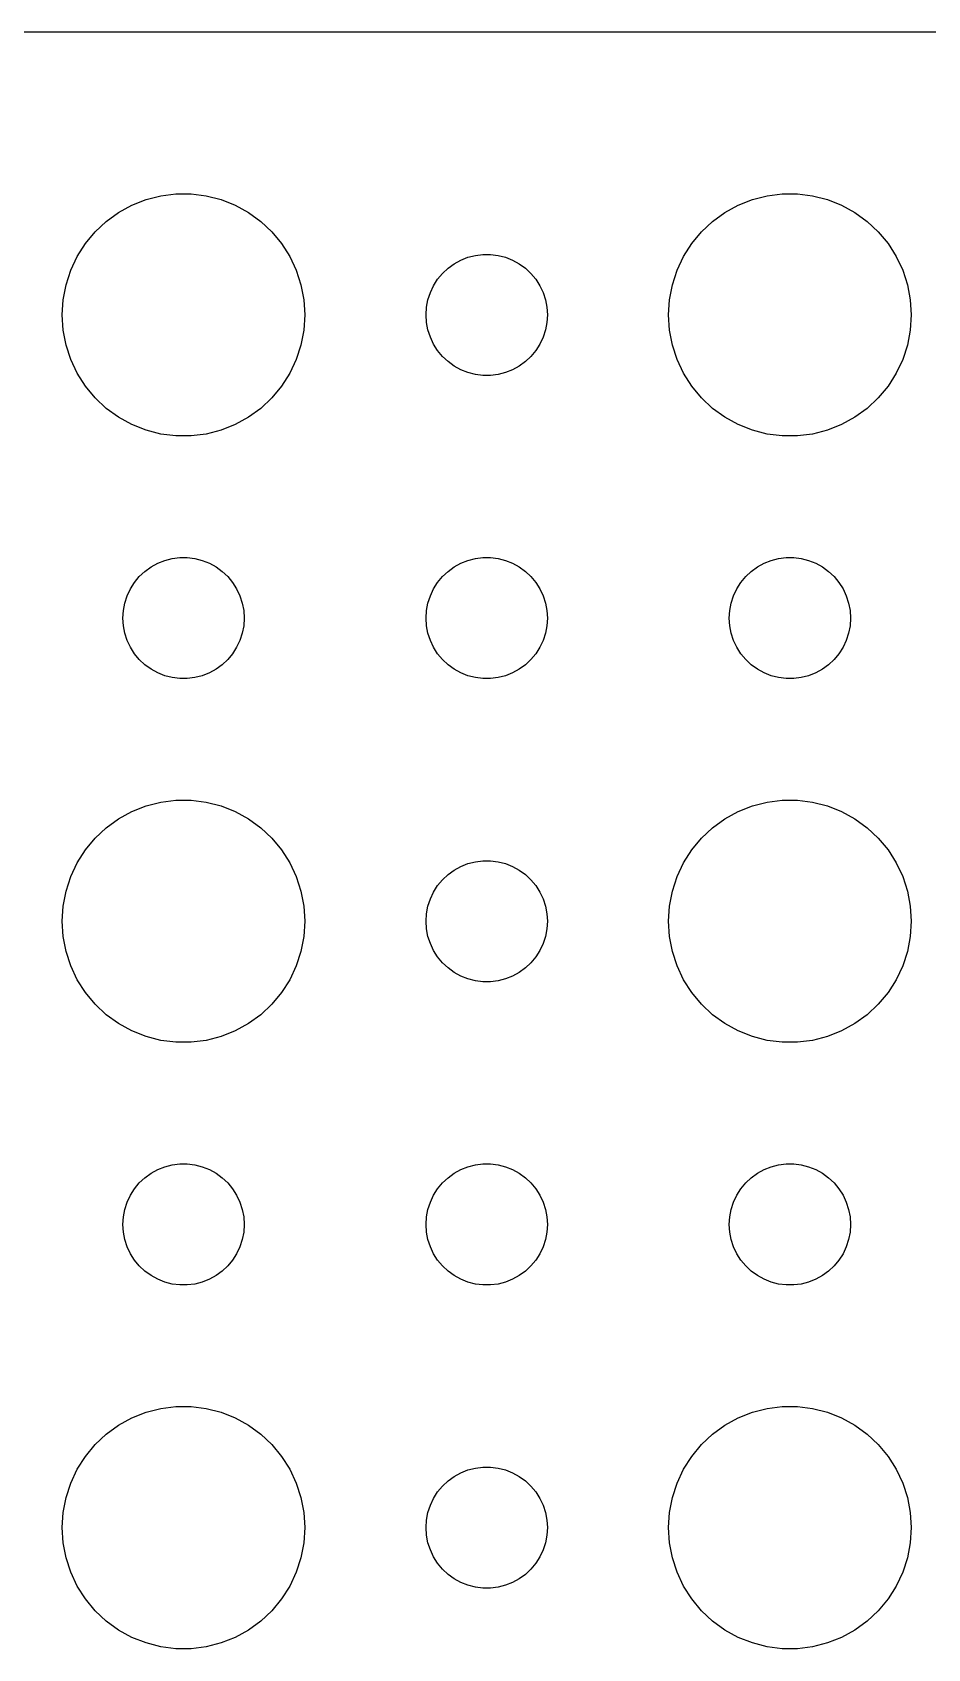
# Model space of a CAD drawing. Header units: metres. Extents: x -37 to 37, y 215 to 541.
# Drawn here: x -3.74 to 18.41, y 417.01 to 456.99 of the extents above; entities that cross this region are included whole.
import ezdxf

# ---------------------------------------------------------------- set-up
doc = ezdxf.new("R2010")
doc.units = ezdxf.units.M

msp = doc.modelspace()

# ---------------------------------------------------------------- linework, layer by layer
for p, q in [((32.3139, 456.99), (-32.3139, 456.99)), ((-1.60747, 452.533), (-1.27733, 452.714)), ((-1.27733, 452.714), (-0.92705, 452.853)), ((-0.92705, 452.853), (-0.56213, 452.947)), ((-0.56213, 452.947), (-0.18837, 452.994)), ((-0.18837, 452.994), (0.18837, 452.994)), ((0.18837, 452.994), (0.56213, 452.947)), ((0.56213, 452.947), (0.92705, 452.853)), ((0.92705, 452.853), (1.27733, 452.714)), ((1.27733, 452.714), (1.60747, 452.533)), ((13.3925, 452.533), (13.7227, 452.714)), ((13.7227, 452.714), (14.0729, 452.853)), ((14.0729, 452.853), (14.4379, 452.947)), ((14.4379, 452.947), (14.8116, 452.994)), ((14.8116, 452.994), (15.1884, 452.994)), ((15.1884, 452.994), (15.5621, 452.947)), ((15.5621, 452.947), (15.927, 452.853)), ((15.927, 452.853), (16.2773, 452.714)), ((16.2773, 452.714), (16.6075, 452.533)), ((-2.1869, 452.054), (-1.91226, 452.312)), ((-1.91226, 452.312), (-1.60747, 452.533)), ((1.60747, 452.533), (1.91226, 452.312)), ((1.91226, 452.312), (2.1869, 452.054)), ((12.8131, 452.054), (13.0877, 452.312)), ((13.0877, 452.312), (13.3925, 452.533)), ((16.6075, 452.533), (16.9123, 452.312)), ((16.9123, 452.312), (17.1869, 452.054)), ((-2.42705, 451.763), (-2.1869, 452.054)), ((2.1869, 452.054), (2.42705, 451.763)), ((12.5729, 451.763), (12.8131, 452.054)), ((17.1869, 452.054), (17.427, 451.763)), ((-2.78932, 451.104), (-2.62891, 451.445)), ((-2.62891, 451.445), (-2.42705, 451.763)), ((2.42705, 451.763), (2.62891, 451.445)), ((2.62891, 451.445), (2.78932, 451.104)), ((6.86133, 451.357), (7.03647, 451.427)), ((7.03647, 451.427), (7.21892, 451.473)), ((7.21892, 451.473), (7.40581, 451.497)), ((7.40581, 451.497), (7.59418, 451.497)), ((7.59418, 451.497), (7.78107, 451.473)), ((7.78107, 451.473), (7.96352, 451.427)), ((7.96352, 451.427), (8.13866, 451.357)), ((12.2107, 451.104), (12.3711, 451.445)), ((12.3711, 451.445), (12.5729, 451.763)), ((17.427, 451.763), (17.6289, 451.445)), ((17.6289, 451.445), (17.7893, 451.104)), ((-2.90575, 450.746), (-2.78932, 451.104)), ((2.78932, 451.104), (2.90575, 450.746)), ((6.28647, 450.882), (6.40654, 451.027)), ((6.40654, 451.027), (6.54385, 451.156)), ((6.54385, 451.156), (6.69626, 451.266)), ((6.69626, 451.266), (6.86133, 451.357)), ((8.13866, 451.357), (8.30373, 451.266)), ((8.30373, 451.266), (8.45613, 451.156)), ((8.45613, 451.156), (8.59344, 451.027)), ((8.59344, 451.027), (8.71352, 450.882)), ((12.0942, 450.746), (12.2107, 451.104)), ((17.7893, 451.104), (17.9057, 450.746)), ((-2.97633, 450.376), (-2.90575, 450.746)), ((2.90575, 450.746), (2.97633, 450.376)), ((6.10533, 450.552), (6.18553, 450.723)), ((6.18553, 450.723), (6.28647, 450.882)), ((8.71352, 450.882), (8.81445, 450.723)), ((8.81445, 450.723), (8.89465, 450.552)), ((12.0237, 450.376), (12.0942, 450.746)), ((17.9057, 450.746), (17.9763, 450.376)), ((-3, 450), (-2.97633, 450.376)), ((2.97633, 450.376), (3, 450)), ((6.01183, 450.188), (6.04712, 450.373)), ((6.04712, 450.373), (6.10533, 450.552)), ((8.89465, 450.552), (8.95287, 450.373)), ((8.95287, 450.373), (8.98816, 450.188)), ((12, 450), (12.0237, 450.376)), ((17.9763, 450.376), (18, 450)), ((-2.97633, 449.624), (-3, 450)), ((3, 450), (2.97633, 449.624)), ((6, 450), (6.01183, 450.188)), ((6.01183, 449.812), (6, 450)), ((8.98816, 450.188), (9, 450)), ((9, 450), (8.98816, 449.812)), ((12.0237, 449.624), (12, 450)), ((18, 450), (17.9763, 449.624)), ((-2.90575, 449.254), (-2.97633, 449.624)), ((2.97633, 449.624), (2.90575, 449.254)), ((6.04712, 449.627), (6.01183, 449.812)), ((6.10533, 449.448), (6.04712, 449.627)), ((6.18553, 449.277), (6.10533, 449.448)), ((8.89465, 449.448), (8.81445, 449.277)), ((8.95287, 449.627), (8.89465, 449.448)), ((8.98816, 449.812), (8.95287, 449.627)), ((12.0942, 449.254), (12.0237, 449.624)), ((17.9763, 449.624), (17.9057, 449.254)), ((-2.78932, 448.896), (-2.90575, 449.254)), ((2.90575, 449.254), (2.78932, 448.896)), ((6.28647, 449.118), (6.18553, 449.277)), ((6.40654, 448.973), (6.28647, 449.118)), ((8.71352, 449.118), (8.59344, 448.973)), ((8.81445, 449.277), (8.71352, 449.118)), ((12.2107, 448.896), (12.0942, 449.254)), ((17.9057, 449.254), (17.7893, 448.896)), ((-2.62891, 448.555), (-2.78932, 448.896)), ((2.78932, 448.896), (2.62891, 448.555)), ((6.54385, 448.844), (6.40654, 448.973)), ((6.69626, 448.734), (6.54385, 448.844)), ((6.86133, 448.643), (6.69626, 448.734)), ((7.03647, 448.573), (6.86133, 448.643)), ((8.13866, 448.643), (7.96352, 448.573)), ((8.30373, 448.734), (8.13866, 448.643)), ((8.45613, 448.844), (8.30373, 448.734)), ((8.59344, 448.973), (8.45613, 448.844)), ((12.3711, 448.555), (12.2107, 448.896)), ((17.7893, 448.896), (17.6289, 448.555)), ((-2.42705, 448.237), (-2.62891, 448.555)), ((-2.1869, 447.946), (-2.42705, 448.237)), ((2.42705, 448.237), (2.1869, 447.946)), ((2.62891, 448.555), (2.42705, 448.237)), ((7.21892, 448.527), (7.03647, 448.573)), ((7.40581, 448.503), (7.21892, 448.527)), ((7.59418, 448.503), (7.40581, 448.503)), ((7.78107, 448.527), (7.59418, 448.503)), ((7.96352, 448.573), (7.78107, 448.527)), ((12.5729, 448.237), (12.3711, 448.555)), ((12.8131, 447.946), (12.5729, 448.237)), ((17.427, 448.237), (17.1869, 447.946)), ((17.6289, 448.555), (17.427, 448.237)), ((-1.91226, 447.688), (-2.1869, 447.946)), ((2.1869, 447.946), (1.91226, 447.688)), ((13.0877, 447.688), (12.8131, 447.946)), ((17.1869, 447.946), (16.9123, 447.688)), ((-1.60747, 447.467), (-1.91226, 447.688)), ((-1.27733, 447.286), (-1.60747, 447.467)), ((1.60747, 447.467), (1.27733, 447.286)), ((1.91226, 447.688), (1.60747, 447.467)), ((13.3925, 447.467), (13.0877, 447.688)), ((13.7227, 447.286), (13.3925, 447.467)), ((16.6075, 447.467), (16.2773, 447.286)), ((16.9123, 447.688), (16.6075, 447.467)), ((-0.92705, 447.147), (-1.27733, 447.286)), ((-0.56213, 447.053), (-0.92705, 447.147)), ((-0.18837, 447.006), (-0.56213, 447.053)), ((0.56213, 447.053), (0.18837, 447.006)), ((0.92705, 447.147), (0.56213, 447.053)), ((1.27733, 447.286), (0.92705, 447.147)), ((14.0729, 447.147), (13.7227, 447.286)), ((14.4379, 447.053), (14.0729, 447.147)), ((14.8116, 447.006), (14.4379, 447.053)), ((15.5621, 447.053), (15.1884, 447.006)), ((15.927, 447.147), (15.5621, 447.053)), ((16.2773, 447.286), (15.927, 447.147)), ((0.18837, 447.006), (-0.18837, 447.006)), ((15.1884, 447.006), (14.8116, 447.006)), ((-0.80373, 443.766), (-0.63866, 443.857)), ((-0.63866, 443.857), (-0.46352, 443.927)), ((-0.46352, 443.927), (-0.28107, 443.973)), ((-0.28107, 443.973), (-0.09418, 443.997)), ((-0.09418, 443.997), (0.09418, 443.997)), ((0.09418, 443.997), (0.28107, 443.973)), ((0.28107, 443.973), (0.46352, 443.927)), ((0.46352, 443.927), (0.63866, 443.857)), ((0.63866, 443.857), (0.80373, 443.766)), ((6.69626, 443.766), (6.86133, 443.857)), ((6.86133, 443.857), (7.03647, 443.927)), ((7.03647, 443.927), (7.21892, 443.973)), ((7.21892, 443.973), (7.40581, 443.997)), ((7.40581, 443.997), (7.59418, 443.997)), ((7.59418, 443.997), (7.78107, 443.973)), ((7.78107, 443.973), (7.96352, 443.927)), ((7.96352, 443.927), (8.13866, 443.857)), ((8.13866, 443.857), (8.30373, 443.766)), ((14.1963, 443.766), (14.3613, 443.857)), ((14.3613, 443.857), (14.5365, 443.927)), ((14.5365, 443.927), (14.7189, 443.973)), ((14.7189, 443.973), (14.9058, 443.997)), ((14.9058, 443.997), (15.0942, 443.997)), ((15.0942, 443.997), (15.2811, 443.973)), ((15.2811, 443.973), (15.4635, 443.927)), ((15.4635, 443.927), (15.6387, 443.857)), ((15.6387, 443.857), (15.8037, 443.766)), ((-1.21352, 443.382), (-1.09344, 443.527)), ((-1.09344, 443.527), (-0.95613, 443.656)), ((-0.95613, 443.656), (-0.80373, 443.766)), ((0.80373, 443.766), (0.95613, 443.656)), ((0.95613, 443.656), (1.09344, 443.527)), ((1.09344, 443.527), (1.21352, 443.382)), ((6.28647, 443.382), (6.40654, 443.527)), ((6.40654, 443.527), (6.54385, 443.656)), ((6.54385, 443.656), (6.69626, 443.766)), ((8.30373, 443.766), (8.45613, 443.656)), ((8.45613, 443.656), (8.59344, 443.527)), ((8.59344, 443.527), (8.71352, 443.382)), ((13.7865, 443.382), (13.9065, 443.527)), ((13.9065, 443.527), (14.0439, 443.656)), ((14.0439, 443.656), (14.1963, 443.766)), ((15.8037, 443.766), (15.9561, 443.656)), ((15.9561, 443.656), (16.0934, 443.527)), ((16.0934, 443.527), (16.2135, 443.382)), ((-1.45287, 442.873), (-1.39465, 443.052)), ((-1.39465, 443.052), (-1.31445, 443.223)), ((-1.31445, 443.223), (-1.21352, 443.382)), ((1.21352, 443.382), (1.31445, 443.223)), ((1.31445, 443.223), (1.39465, 443.052)), ((1.39465, 443.052), (1.45287, 442.873)), ((6.04712, 442.873), (6.10533, 443.052)), ((6.10533, 443.052), (6.18553, 443.223)), ((6.18553, 443.223), (6.28647, 443.382)), ((8.71352, 443.382), (8.81445, 443.223)), ((8.81445, 443.223), (8.89465, 443.052)), ((8.89465, 443.052), (8.95287, 442.873)), ((13.5471, 442.873), (13.6053, 443.052)), ((13.6053, 443.052), (13.6855, 443.223)), ((13.6855, 443.223), (13.7865, 443.382)), ((16.2135, 443.382), (16.3145, 443.223)), ((16.3145, 443.223), (16.3947, 443.052)), ((16.3947, 443.052), (16.4529, 442.873)), ((-1.5, 442.5), (-1.48816, 442.688)), ((-1.48816, 442.688), (-1.45287, 442.873)), ((1.45287, 442.873), (1.48816, 442.688)), ((1.48816, 442.688), (1.5, 442.5)), ((6, 442.5), (6.01183, 442.688)), ((6.01183, 442.688), (6.04712, 442.873)), ((8.95287, 442.873), (8.98816, 442.688)), ((8.98816, 442.688), (9, 442.5)), ((13.5, 442.5), (13.5118, 442.688)), ((13.5118, 442.688), (13.5471, 442.873)), ((16.4529, 442.873), (16.4882, 442.688)), ((16.4882, 442.688), (16.5, 442.5)), ((-1.48816, 442.312), (-1.5, 442.5)), ((-1.45287, 442.127), (-1.48816, 442.312)), ((1.48816, 442.312), (1.45287, 442.127)), ((1.5, 442.5), (1.48816, 442.312)), ((6.01183, 442.312), (6, 442.5)), ((6.04712, 442.127), (6.01183, 442.312)), ((8.98816, 442.312), (8.95287, 442.127)), ((9, 442.5), (8.98816, 442.312)), ((13.5118, 442.312), (13.5, 442.5)), ((13.5471, 442.127), (13.5118, 442.312)), ((16.4882, 442.312), (16.4529, 442.127)), ((16.5, 442.5), (16.4882, 442.312)), ((-1.39465, 441.948), (-1.45287, 442.127)), ((-1.31445, 441.777), (-1.39465, 441.948)), ((1.39465, 441.948), (1.31445, 441.777)), ((1.45287, 442.127), (1.39465, 441.948)), ((6.10533, 441.948), (6.04712, 442.127)), ((6.18553, 441.777), (6.10533, 441.948)), ((8.89465, 441.948), (8.81445, 441.777)), ((8.95287, 442.127), (8.89465, 441.948)), ((13.6053, 441.948), (13.5471, 442.127)), ((13.6855, 441.777), (13.6053, 441.948)), ((16.3947, 441.948), (16.3145, 441.777)), ((16.4529, 442.127), (16.3947, 441.948)), ((-1.21352, 441.618), (-1.31445, 441.777)), ((-1.09344, 441.473), (-1.21352, 441.618)), ((-0.95613, 441.344), (-1.09344, 441.473)), ((1.09344, 441.473), (0.95613, 441.344)), ((1.21352, 441.618), (1.09344, 441.473)), ((1.31445, 441.777), (1.21352, 441.618)), ((6.28647, 441.618), (6.18553, 441.777)), ((6.40654, 441.473), (6.28647, 441.618)), ((6.54385, 441.344), (6.40654, 441.473)), ((8.59344, 441.473), (8.45613, 441.344)), ((8.71352, 441.618), (8.59344, 441.473)), ((8.81445, 441.777), (8.71352, 441.618)), ((13.7865, 441.618), (13.6855, 441.777)), ((13.9065, 441.473), (13.7865, 441.618)), ((14.0439, 441.344), (13.9065, 441.473)), ((16.0934, 441.473), (15.9561, 441.344)), ((16.2135, 441.618), (16.0934, 441.473)), ((16.3145, 441.777), (16.2135, 441.618)), ((-0.80373, 441.234), (-0.95613, 441.344)), ((-0.63866, 441.143), (-0.80373, 441.234)), ((-0.46352, 441.073), (-0.63866, 441.143)), ((-0.28107, 441.027), (-0.46352, 441.073)), ((-0.09418, 441.003), (-0.28107, 441.027)), ((0.28107, 441.027), (0.09418, 441.003)), ((0.46352, 441.073), (0.28107, 441.027)), ((0.63866, 441.143), (0.46352, 441.073)), ((0.80373, 441.234), (0.63866, 441.143)), ((0.95613, 441.344), (0.80373, 441.234)), ((6.69626, 441.234), (6.54385, 441.344)), ((6.86133, 441.143), (6.69626, 441.234)), ((7.03647, 441.073), (6.86133, 441.143)), ((7.21892, 441.027), (7.03647, 441.073)), ((7.40581, 441.003), (7.21892, 441.027)), ((7.78107, 441.027), (7.59418, 441.003)), ((7.96352, 441.073), (7.78107, 441.027)), ((8.13866, 441.143), (7.96352, 441.073)), ((8.30373, 441.234), (8.13866, 441.143)), ((8.45613, 441.344), (8.30373, 441.234)), ((14.1963, 441.234), (14.0439, 441.344)), ((14.3613, 441.143), (14.1963, 441.234)), ((14.5365, 441.073), (14.3613, 441.143)), ((14.7189, 441.027), (14.5365, 441.073)), ((14.9058, 441.003), (14.7189, 441.027)), ((15.2811, 441.027), (15.0942, 441.003)), ((15.4635, 441.073), (15.2811, 441.027)), ((15.6387, 441.143), (15.4635, 441.073)), ((15.8037, 441.234), (15.6387, 441.143)), ((15.9561, 441.344), (15.8037, 441.234)), ((0.09418, 441.003), (-0.09418, 441.003)), ((7.59418, 441.003), (7.40581, 441.003)), ((15.0942, 441.003), (14.9058, 441.003)), ((-1.27733, 437.714), (-0.92705, 437.853)), ((-0.92705, 437.853), (-0.56213, 437.947)), ((-0.56213, 437.947), (-0.18837, 437.994)), ((-0.18837, 437.994), (0.18837, 437.994)), ((0.18837, 437.994), (0.56213, 437.947)), ((0.56213, 437.947), (0.92705, 437.853)), ((0.92705, 437.853), (1.27733, 437.714)), ((13.7227, 437.714), (14.0729, 437.853)), ((14.0729, 437.853), (14.4379, 437.947)), ((14.4379, 437.947), (14.8116, 437.994)), ((14.8116, 437.994), (15.1884, 437.994)), ((15.1884, 437.994), (15.5621, 437.947)), ((15.5621, 437.947), (15.927, 437.853)), ((15.927, 437.853), (16.2773, 437.714)), ((-1.91226, 437.312), (-1.60747, 437.533)), ((-1.60747, 437.533), (-1.27733, 437.714)), ((1.27733, 437.714), (1.60747, 437.533)), ((1.60747, 437.533), (1.91226, 437.312)), ((13.0877, 437.312), (13.3925, 437.533)), ((13.3925, 437.533), (13.7227, 437.714)), ((16.2773, 437.714), (16.6075, 437.533)), ((16.6075, 437.533), (16.9123, 437.312)), ((-2.42705, 436.763), (-2.1869, 437.054)), ((-2.1869, 437.054), (-1.91226, 437.312)), ((1.91226, 437.312), (2.1869, 437.054)), ((2.1869, 437.054), (2.42705, 436.763)), ((12.5729, 436.763), (12.8131, 437.054)), ((12.8131, 437.054), (13.0877, 437.312)), ((16.9123, 437.312), (17.1869, 437.054)), ((17.1869, 437.054), (17.427, 436.763)), ((-2.62891, 436.445), (-2.42705, 436.763)), ((2.42705, 436.763), (2.62891, 436.445)), ((12.3711, 436.445), (12.5729, 436.763)), ((17.427, 436.763), (17.6289, 436.445)), ((-2.78932, 436.104), (-2.62891, 436.445)), ((2.62891, 436.445), (2.78932, 436.104)), ((6.54385, 436.156), (6.69626, 436.266)), ((6.69626, 436.266), (6.86133, 436.357)), ((6.86133, 436.357), (7.03647, 436.427)), ((7.03647, 436.427), (7.21892, 436.473)), ((7.21892, 436.473), (7.40581, 436.497)), ((7.40581, 436.497), (7.59418, 436.497)), ((7.59418, 436.497), (7.78107, 436.473)), ((7.78107, 436.473), (7.96352, 436.427)), ((7.96352, 436.427), (8.13866, 436.357)), ((8.13866, 436.357), (8.30373, 436.266)), ((8.30373, 436.266), (8.45613, 436.156)), ((12.2107, 436.104), (12.3711, 436.445)), ((17.6289, 436.445), (17.7893, 436.104)), ((-2.90575, 435.746), (-2.78932, 436.104)), ((2.78932, 436.104), (2.90575, 435.746)), ((6.18553, 435.723), (6.28647, 435.882)), ((6.28647, 435.882), (6.40654, 436.027)), ((6.40654, 436.027), (6.54385, 436.156)), ((8.45613, 436.156), (8.59344, 436.027)), ((8.59344, 436.027), (8.71352, 435.882)), ((8.71352, 435.882), (8.81445, 435.723)), ((12.0942, 435.746), (12.2107, 436.104)), ((17.7893, 436.104), (17.9057, 435.746)), ((-2.97633, 435.376), (-2.90575, 435.746)), ((2.90575, 435.746), (2.97633, 435.376)), ((6.04712, 435.373), (6.10533, 435.552)), ((6.10533, 435.552), (6.18553, 435.723)), ((8.81445, 435.723), (8.89465, 435.552)), ((8.89465, 435.552), (8.95287, 435.373)), ((12.0237, 435.376), (12.0942, 435.746)), ((17.9057, 435.746), (17.9763, 435.376)), ((-3, 435), (-2.97633, 435.376)), ((2.97633, 435.376), (3, 435)), ((6, 435), (6.01183, 435.188)), ((6.01183, 435.188), (6.04712, 435.373)), ((8.95287, 435.373), (8.98816, 435.188)), ((8.98816, 435.188), (9, 435)), ((12, 435), (12.0237, 435.376)), ((17.9763, 435.376), (18, 435)), ((-2.97633, 434.624), (-3, 435)), ((3, 435), (2.97633, 434.624)), ((6.01183, 434.812), (6, 435)), ((6.04712, 434.627), (6.01183, 434.812)), ((6.10533, 434.448), (6.04712, 434.627)), ((8.95287, 434.627), (8.89465, 434.448)), ((8.98816, 434.812), (8.95287, 434.627)), ((9, 435), (8.98816, 434.812)), ((12.0237, 434.624), (12, 435)), ((18, 435), (17.9763, 434.624)), ((-2.90575, 434.254), (-2.97633, 434.624)), ((-2.78932, 433.896), (-2.90575, 434.254)), ((2.90575, 434.254), (2.78932, 433.896)), ((2.97633, 434.624), (2.90575, 434.254)), ((6.18553, 434.277), (6.10533, 434.448)), ((6.28647, 434.118), (6.18553, 434.277)), ((8.81445, 434.277), (8.71352, 434.118)), ((8.89465, 434.448), (8.81445, 434.277)), ((12.0942, 434.254), (12.0237, 434.624)), ((12.2107, 433.896), (12.0942, 434.254)), ((17.9057, 434.254), (17.7893, 433.896)), ((17.9763, 434.624), (17.9057, 434.254)), ((-2.62891, 433.555), (-2.78932, 433.896)), ((2.78932, 433.896), (2.62891, 433.555)), ((6.40654, 433.973), (6.28647, 434.118)), ((6.54385, 433.844), (6.40654, 433.973)), ((6.69626, 433.734), (6.54385, 433.844)), ((8.45613, 433.844), (8.30373, 433.734)), ((8.59344, 433.973), (8.45613, 433.844)), ((8.71352, 434.118), (8.59344, 433.973)), ((12.3711, 433.555), (12.2107, 433.896)), ((17.7893, 433.896), (17.6289, 433.555)), ((-2.42705, 433.237), (-2.62891, 433.555)), ((2.62891, 433.555), (2.42705, 433.237)), ((6.86133, 433.643), (6.69626, 433.734)), ((7.03647, 433.573), (6.86133, 433.643)), ((7.21892, 433.527), (7.03647, 433.573)), ((7.40581, 433.503), (7.21892, 433.527)), ((7.59418, 433.503), (7.40581, 433.503)), ((7.78107, 433.527), (7.59418, 433.503)), ((7.96352, 433.573), (7.78107, 433.527)), ((8.13866, 433.643), (7.96352, 433.573)), ((8.30373, 433.734), (8.13866, 433.643)), ((12.5729, 433.237), (12.3711, 433.555)), ((17.6289, 433.555), (17.427, 433.237)), ((-2.1869, 432.946), (-2.42705, 433.237)), ((2.42705, 433.237), (2.1869, 432.946)), ((12.8131, 432.946), (12.5729, 433.237)), ((17.427, 433.237), (17.1869, 432.946)), ((-1.91226, 432.688), (-2.1869, 432.946)), ((-1.60747, 432.467), (-1.91226, 432.688)), ((1.91226, 432.688), (1.60747, 432.467)), ((2.1869, 432.946), (1.91226, 432.688)), ((13.0877, 432.688), (12.8131, 432.946)), ((13.3925, 432.467), (13.0877, 432.688)), ((16.9123, 432.688), (16.6075, 432.467)), ((17.1869, 432.946), (16.9123, 432.688)), ((-1.27733, 432.286), (-1.60747, 432.467)), ((-0.92705, 432.147), (-1.27733, 432.286)), ((1.27733, 432.286), (0.92705, 432.147)), ((1.60747, 432.467), (1.27733, 432.286)), ((13.7227, 432.286), (13.3925, 432.467)), ((14.0729, 432.147), (13.7227, 432.286)), ((16.2773, 432.286), (15.927, 432.147)), ((16.6075, 432.467), (16.2773, 432.286)), ((-0.56213, 432.053), (-0.92705, 432.147)), ((-0.18837, 432.006), (-0.56213, 432.053)), ((0.18837, 432.006), (-0.18837, 432.006)), ((0.56213, 432.053), (0.18837, 432.006)), ((0.92705, 432.147), (0.56213, 432.053)), ((14.4379, 432.053), (14.0729, 432.147)), ((14.8116, 432.006), (14.4379, 432.053)), ((15.1884, 432.006), (14.8116, 432.006)), ((15.5621, 432.053), (15.1884, 432.006)), ((15.927, 432.147), (15.5621, 432.053)), ((-1.09344, 428.527), (-0.95613, 428.656)), ((-0.95613, 428.656), (-0.80373, 428.766)), ((-0.80373, 428.766), (-0.63866, 428.857)), ((-0.63866, 428.857), (-0.46352, 428.927)), ((-0.46352, 428.927), (-0.28107, 428.973)), ((-0.28107, 428.973), (-0.09418, 428.997)), ((-0.09418, 428.997), (0.09418, 428.997)), ((0.09418, 428.997), (0.28107, 428.973)), ((0.28107, 428.973), (0.46352, 428.927)), ((0.46352, 428.927), (0.63866, 428.857)), ((0.63866, 428.857), (0.80373, 428.766)), ((0.80373, 428.766), (0.95613, 428.656)), ((0.95613, 428.656), (1.09344, 428.527)), ((6.40654, 428.527), (6.54385, 428.656)), ((6.54385, 428.656), (6.69626, 428.766)), ((6.69626, 428.766), (6.86133, 428.857)), ((6.86133, 428.857), (7.03647, 428.927)), ((7.03647, 428.927), (7.21892, 428.973)), ((7.21892, 428.973), (7.40581, 428.997)), ((7.40581, 428.997), (7.59418, 428.997)), ((7.59418, 428.997), (7.78107, 428.973)), ((7.78107, 428.973), (7.96352, 428.927)), ((7.96352, 428.927), (8.13866, 428.857)), ((8.13866, 428.857), (8.30373, 428.766)), ((8.30373, 428.766), (8.45613, 428.656)), ((8.45613, 428.656), (8.59344, 428.527)), ((13.9065, 428.527), (14.0439, 428.656)), ((14.0439, 428.656), (14.1963, 428.766)), ((14.1963, 428.766), (14.3613, 428.857)), ((14.3613, 428.857), (14.5365, 428.927)), ((14.5365, 428.927), (14.7189, 428.973)), ((14.7189, 428.973), (14.9058, 428.997)), ((14.9058, 428.997), (15.0942, 428.997)), ((15.0942, 428.997), (15.2811, 428.973)), ((15.2811, 428.973), (15.4635, 428.927)), ((15.4635, 428.927), (15.6387, 428.857)), ((15.6387, 428.857), (15.8037, 428.766)), ((15.8037, 428.766), (15.9561, 428.656)), ((15.9561, 428.656), (16.0934, 428.527)), ((-1.31445, 428.223), (-1.21352, 428.382)), ((-1.21352, 428.382), (-1.09344, 428.527)), ((1.09344, 428.527), (1.21352, 428.382)), ((1.21352, 428.382), (1.31445, 428.223)), ((6.18553, 428.223), (6.28647, 428.382)), ((6.28647, 428.382), (6.40654, 428.527)), ((8.59344, 428.527), (8.71352, 428.382)), ((8.71352, 428.382), (8.81445, 428.223)), ((13.6855, 428.223), (13.7865, 428.382)), ((13.7865, 428.382), (13.9065, 428.527)), ((16.0934, 428.527), (16.2135, 428.382)), ((16.2135, 428.382), (16.3145, 428.223)), ((-1.48816, 427.688), (-1.45287, 427.873)), ((-1.45287, 427.873), (-1.39465, 428.052)), ((-1.39465, 428.052), (-1.31445, 428.223)), ((1.31445, 428.223), (1.39465, 428.052)), ((1.39465, 428.052), (1.45287, 427.873)), ((1.45287, 427.873), (1.48816, 427.688)), ((6.01183, 427.688), (6.04712, 427.873)), ((6.04712, 427.873), (6.10533, 428.052)), ((6.10533, 428.052), (6.18553, 428.223)), ((8.81445, 428.223), (8.89465, 428.052)), ((8.89465, 428.052), (8.95287, 427.873)), ((8.95287, 427.873), (8.98816, 427.688)), ((13.5118, 427.688), (13.5471, 427.873)), ((13.5471, 427.873), (13.6053, 428.052)), ((13.6053, 428.052), (13.6855, 428.223)), ((16.3145, 428.223), (16.3947, 428.052)), ((16.3947, 428.052), (16.4529, 427.873)), ((16.4529, 427.873), (16.4882, 427.688)), ((-1.5, 427.5), (-1.48816, 427.688)), ((-1.48816, 427.312), (-1.5, 427.5)), ((1.48816, 427.688), (1.5, 427.5)), ((1.5, 427.5), (1.48816, 427.312)), ((6, 427.5), (6.01183, 427.688)), ((6.01183, 427.312), (6, 427.5)), ((8.98816, 427.688), (9, 427.5)), ((9, 427.5), (8.98816, 427.312)), ((13.5, 427.5), (13.5118, 427.688)), ((13.5118, 427.312), (13.5, 427.5)), ((16.4882, 427.688), (16.5, 427.5)), ((16.5, 427.5), (16.4882, 427.312)), ((-1.45287, 427.127), (-1.48816, 427.312)), ((-1.39465, 426.948), (-1.45287, 427.127)), ((1.45287, 427.127), (1.39465, 426.948)), ((1.48816, 427.312), (1.45287, 427.127)), ((6.04712, 427.127), (6.01183, 427.312)), ((6.10533, 426.948), (6.04712, 427.127)), ((8.95287, 427.127), (8.89465, 426.948)), ((8.98816, 427.312), (8.95287, 427.127)), ((13.5471, 427.127), (13.5118, 427.312)), ((13.6053, 426.948), (13.5471, 427.127)), ((16.4529, 427.127), (16.3947, 426.948)), ((16.4882, 427.312), (16.4529, 427.127)), ((-1.31445, 426.777), (-1.39465, 426.948)), ((-1.21352, 426.618), (-1.31445, 426.777)), ((1.31445, 426.777), (1.21352, 426.618)), ((1.39465, 426.948), (1.31445, 426.777)), ((6.18553, 426.777), (6.10533, 426.948)), ((6.28647, 426.618), (6.18553, 426.777)), ((8.81445, 426.777), (8.71352, 426.618)), ((8.89465, 426.948), (8.81445, 426.777)), ((13.6855, 426.777), (13.6053, 426.948)), ((13.7865, 426.618), (13.6855, 426.777)), ((16.3145, 426.777), (16.2135, 426.618)), ((16.3947, 426.948), (16.3145, 426.777)), ((-1.09344, 426.473), (-1.21352, 426.618)), ((-0.95613, 426.344), (-1.09344, 426.473)), ((-0.80373, 426.234), (-0.95613, 426.344)), ((-0.63866, 426.143), (-0.80373, 426.234)), ((0.80373, 426.234), (0.63866, 426.143)), ((0.95613, 426.344), (0.80373, 426.234)), ((1.09344, 426.473), (0.95613, 426.344)), ((1.21352, 426.618), (1.09344, 426.473)), ((6.40654, 426.473), (6.28647, 426.618)), ((6.54385, 426.344), (6.40654, 426.473)), ((6.69626, 426.234), (6.54385, 426.344)), ((6.86133, 426.143), (6.69626, 426.234)), ((8.30373, 426.234), (8.13866, 426.143)), ((8.45613, 426.344), (8.30373, 426.234)), ((8.59344, 426.473), (8.45613, 426.344)), ((8.71352, 426.618), (8.59344, 426.473)), ((13.9065, 426.473), (13.7865, 426.618)), ((14.0439, 426.344), (13.9065, 426.473)), ((14.1963, 426.234), (14.0439, 426.344)), ((14.3613, 426.143), (14.1963, 426.234)), ((15.8037, 426.234), (15.6387, 426.143)), ((15.9561, 426.344), (15.8037, 426.234)), ((16.0934, 426.473), (15.9561, 426.344)), ((16.2135, 426.618), (16.0934, 426.473)), ((-0.46352, 426.073), (-0.63866, 426.143)), ((-0.28107, 426.027), (-0.46352, 426.073)), ((-0.09418, 426.003), (-0.28107, 426.027)), ((0.09418, 426.003), (-0.09418, 426.003)), ((0.28107, 426.027), (0.09418, 426.003)), ((0.46352, 426.073), (0.28107, 426.027)), ((0.63866, 426.143), (0.46352, 426.073)), ((7.03647, 426.073), (6.86133, 426.143)), ((7.21892, 426.027), (7.03647, 426.073)), ((7.40581, 426.003), (7.21892, 426.027)), ((7.59418, 426.003), (7.40581, 426.003)), ((7.78107, 426.027), (7.59418, 426.003)), ((7.96352, 426.073), (7.78107, 426.027)), ((8.13866, 426.143), (7.96352, 426.073)), ((14.5365, 426.073), (14.3613, 426.143)), ((14.7189, 426.027), (14.5365, 426.073)), ((14.9058, 426.003), (14.7189, 426.027)), ((15.0942, 426.003), (14.9058, 426.003)), ((15.2811, 426.027), (15.0942, 426.003)), ((15.4635, 426.073), (15.2811, 426.027)), ((15.6387, 426.143), (15.4635, 426.073)), ((-1.60747, 422.533), (-1.27733, 422.714)), ((-1.27733, 422.714), (-0.92705, 422.853)), ((-0.92705, 422.853), (-0.56213, 422.947)), ((-0.56213, 422.947), (-0.18837, 422.994)), ((-0.18837, 422.994), (0.18837, 422.994)), ((0.18837, 422.994), (0.56213, 422.947)), ((0.56213, 422.947), (0.92705, 422.853)), ((0.92705, 422.853), (1.27733, 422.714)), ((1.27733, 422.714), (1.60747, 422.533)), ((13.3925, 422.533), (13.7227, 422.714)), ((13.7227, 422.714), (14.0729, 422.853)), ((14.0729, 422.853), (14.4379, 422.947)), ((14.4379, 422.947), (14.8116, 422.994)), ((14.8116, 422.994), (15.1884, 422.994)), ((15.1884, 422.994), (15.5621, 422.947)), ((15.5621, 422.947), (15.927, 422.853)), ((15.927, 422.853), (16.2773, 422.714)), ((16.2773, 422.714), (16.6075, 422.533)), ((-2.1869, 422.054), (-1.91226, 422.312)), ((-1.91226, 422.312), (-1.60747, 422.533)), ((1.60747, 422.533), (1.91226, 422.312)), ((1.91226, 422.312), (2.1869, 422.054)), ((12.8131, 422.054), (13.0877, 422.312)), ((13.0877, 422.312), (13.3925, 422.533)), ((16.6075, 422.533), (16.9123, 422.312)), ((16.9123, 422.312), (17.1869, 422.054)), ((-2.42705, 421.763), (-2.1869, 422.054)), ((2.1869, 422.054), (2.42705, 421.763)), ((12.5729, 421.763), (12.8131, 422.054)), ((17.1869, 422.054), (17.427, 421.763)), ((-2.78932, 421.104), (-2.62891, 421.445)), ((-2.62891, 421.445), (-2.42705, 421.763)), ((2.42705, 421.763), (2.62891, 421.445)), ((2.62891, 421.445), (2.78932, 421.104)), ((7.03647, 421.427), (7.21892, 421.473)), ((7.21892, 421.473), (7.40581, 421.497)), ((7.40581, 421.497), (7.59418, 421.497)), ((7.59418, 421.497), (7.78107, 421.473)), ((7.78107, 421.473), (7.96352, 421.427)), ((12.2107, 421.104), (12.3711, 421.445)), ((12.3711, 421.445), (12.5729, 421.763)), ((17.427, 421.763), (17.6289, 421.445)), ((17.6289, 421.445), (17.7893, 421.104)), ((-2.90575, 420.746), (-2.78932, 421.104)), ((2.78932, 421.104), (2.90575, 420.746)), ((6.40654, 421.027), (6.54385, 421.156)), ((6.54385, 421.156), (6.69626, 421.266)), ((6.69626, 421.266), (6.86133, 421.357)), ((6.86133, 421.357), (7.03647, 421.427)), ((7.96352, 421.427), (8.13866, 421.357)), ((8.13866, 421.357), (8.30373, 421.266)), ((8.30373, 421.266), (8.45613, 421.156)), ((8.45613, 421.156), (8.59344, 421.027)), ((12.0942, 420.746), (12.2107, 421.104)), ((17.7893, 421.104), (17.9057, 420.746)), ((-2.97633, 420.376), (-2.90575, 420.746)), ((2.90575, 420.746), (2.97633, 420.376)), ((6.10533, 420.552), (6.18553, 420.723)), ((6.18553, 420.723), (6.28647, 420.882)), ((6.28647, 420.882), (6.40654, 421.027)), ((8.59344, 421.027), (8.71352, 420.882)), ((8.71352, 420.882), (8.81445, 420.723)), ((8.81445, 420.723), (8.89465, 420.552)), ((12.0237, 420.376), (12.0942, 420.746)), ((17.9057, 420.746), (17.9763, 420.376)), ((-3, 420), (-2.97633, 420.376)), ((2.97633, 420.376), (3, 420)), ((6.01183, 420.188), (6.04712, 420.373)), ((6.04712, 420.373), (6.10533, 420.552)), ((8.89465, 420.552), (8.95287, 420.373)), ((8.95287, 420.373), (8.98816, 420.188)), ((12, 420), (12.0237, 420.376)), ((17.9763, 420.376), (18, 420)), ((-2.97633, 419.624), (-3, 420)), ((3, 420), (2.97633, 419.624)), ((6, 420), (6.01183, 420.188)), ((6.01183, 419.812), (6, 420)), ((8.98816, 420.188), (9, 420)), ((9, 420), (8.98816, 419.812)), ((12.0237, 419.624), (12, 420)), ((18, 420), (17.9763, 419.624)), ((-2.90575, 419.254), (-2.97633, 419.624)), ((2.97633, 419.624), (2.90575, 419.254)), ((6.04712, 419.627), (6.01183, 419.812)), ((6.10533, 419.448), (6.04712, 419.627)), ((6.18553, 419.277), (6.10533, 419.448)), ((8.89465, 419.448), (8.81445, 419.277)), ((8.95287, 419.627), (8.89465, 419.448)), ((8.98816, 419.812), (8.95287, 419.627)), ((12.0942, 419.254), (12.0237, 419.624)), ((17.9763, 419.624), (17.9057, 419.254)), ((-2.78932, 418.896), (-2.90575, 419.254)), ((2.90575, 419.254), (2.78932, 418.896)), ((6.28647, 419.118), (6.18553, 419.277)), ((6.40654, 418.973), (6.28647, 419.118)), ((8.71352, 419.118), (8.59344, 418.973)), ((8.81445, 419.277), (8.71352, 419.118)), ((12.2107, 418.896), (12.0942, 419.254)), ((17.9057, 419.254), (17.7893, 418.896)), ((-2.62891, 418.555), (-2.78932, 418.896)), ((2.78932, 418.896), (2.62891, 418.555)), ((6.54385, 418.844), (6.40654, 418.973)), ((6.69626, 418.734), (6.54385, 418.844)), ((6.86133, 418.643), (6.69626, 418.734)), ((7.03647, 418.573), (6.86133, 418.643)), ((8.13866, 418.643), (7.96352, 418.573)), ((8.30373, 418.734), (8.13866, 418.643)), ((8.45613, 418.844), (8.30373, 418.734)), ((8.59344, 418.973), (8.45613, 418.844)), ((12.3711, 418.555), (12.2107, 418.896)), ((17.7893, 418.896), (17.6289, 418.555)), ((-2.42705, 418.237), (-2.62891, 418.555)), ((-2.1869, 417.946), (-2.42705, 418.237)), ((2.42705, 418.237), (2.1869, 417.946)), ((2.62891, 418.555), (2.42705, 418.237)), ((7.21892, 418.527), (7.03647, 418.573)), ((7.40581, 418.503), (7.21892, 418.527)), ((7.59418, 418.503), (7.40581, 418.503)), ((7.78107, 418.527), (7.59418, 418.503)), ((7.96352, 418.573), (7.78107, 418.527)), ((12.5729, 418.237), (12.3711, 418.555)), ((12.8131, 417.946), (12.5729, 418.237)), ((17.427, 418.237), (17.1869, 417.946)), ((17.6289, 418.555), (17.427, 418.237)), ((-1.91226, 417.688), (-2.1869, 417.946)), ((2.1869, 417.946), (1.91226, 417.688)), ((13.0877, 417.688), (12.8131, 417.946)), ((17.1869, 417.946), (16.9123, 417.688)), ((-1.60747, 417.467), (-1.91226, 417.688)), ((-1.27733, 417.286), (-1.60747, 417.467)), ((1.60747, 417.467), (1.27733, 417.286)), ((1.91226, 417.688), (1.60747, 417.467)), ((13.3925, 417.467), (13.0877, 417.688)), ((13.7227, 417.286), (13.3925, 417.467)), ((16.6075, 417.467), (16.2773, 417.286)), ((16.9123, 417.688), (16.6075, 417.467)), ((-0.92705, 417.147), (-1.27733, 417.286)), ((-0.56213, 417.053), (-0.92705, 417.147)), ((-0.18837, 417.006), (-0.56213, 417.053)), ((0.56213, 417.053), (0.18837, 417.006)), ((0.92705, 417.147), (0.56213, 417.053)), ((1.27733, 417.286), (0.92705, 417.147)), ((14.0729, 417.147), (13.7227, 417.286)), ((14.4379, 417.053), (14.0729, 417.147)), ((14.8116, 417.006), (14.4379, 417.053)), ((15.5621, 417.053), (15.1884, 417.006)), ((15.927, 417.147), (15.5621, 417.053)), ((16.2773, 417.286), (15.927, 417.147)), ((0.18837, 417.006), (-0.18837, 417.006)), ((15.1884, 417.006), (14.8116, 417.006))]:
    msp.add_line(p, q)

doc.saveas('drawing.dxf')
